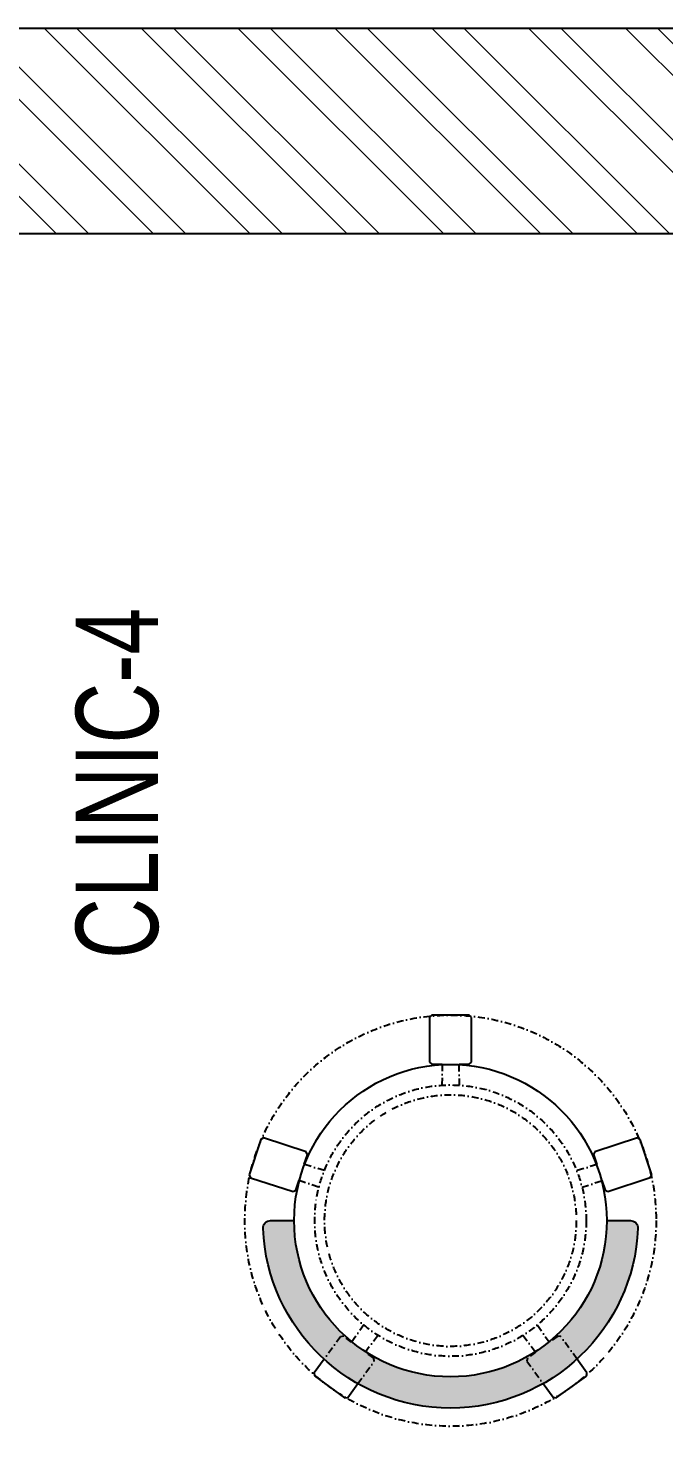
# Model space of a CAD drawing. Header units: feet. Extents: x 5363194 to 5373234, y -5284151 to -5265953.
# Drawn here: x 5371190 to 5371962, y -5267678 to -5265953 of the extents above; entities that cross this region are included whole.
import ezdxf

# ---------------------------------------------------------------- set-up
doc = ezdxf.new("R2010")
doc.units = ezdxf.units.FT
doc.header["$LTSCALE"] = 33
doc.header["$MEASUREMENT"] = 0
doc.linetypes.add('DASHDOT2', pattern=[0.5, 0.25, -0.125, 0, -0.125])
doc.layers.add('A-WALL', color=1, linetype='Continuous')
for name, color, linetype, lineweight in [('HATCH', 9, 'Continuous', 9), ('LENS-FURNITURE', 13, 'Continuous', 9), ('LENS_DIMENSION', 193, 'Continuous', 0), ('LENS_TEXT', 31, 'Continuous', 5), ('LN-ELEVATION-1', 81, 'Continuous', 25), ('LN-HATCH', 251, 'Continuous', 0)]:
    doc.layers.add(name, color=color, linetype=linetype, lineweight=lineweight)
doc.styles.get("Standard").update_dxf_attribs({"font": 'GILC____.TTF'})

# ---------------------------------------------------------------- blocks, each defined once
blk = doc.blocks.new('A$Ca5f26b73')
at = {"layer": 'LN-HATCH'}
h = blk.add_hatch(dxfattribs=at)
h.set_pattern_fill('ANSI32', color=256, scale=222)
h.set_pattern_definition([(45, (-2784044.970806216, 5465993.898856697), (-58.86663953378008, 58.86663953378008), []), (45, (-2784005.726379926, 5465993.898856697), (-58.86663953378008, 58.86663953378008), [])])
h.paths.add_polyline_path([(-13493, 2260), (-13493, 2510), (-14263, 2510), (-14263, 2260)])
h.paths.add_polyline_path([(-12018, 2260), (-12018, 2510), (-12228, 2510), (-12228, 2260)])
h.paths.add_polyline_path([(-8350, 2260), (-8350, 2510), (-11293, 2510), (-11293, 2260)])
h.paths.add_polyline_path([(-6662, 1035), (-6662, 1285), (-8057, 1285), (-8057, 2260), (-8307, 2260), (-8307, 1035)])
h.paths.add_polyline_path([(-6178.338742326945, 0), (-6178.338742326945, 220), (-6432, 220), (-6432, 1230), (-6662, 1230), (-6662, 0)])
h.paths.add_polyline_path([(-7417, 2300), (-7417, 2510), (-7640, 2510), (-7640, 2300)])
h.paths.add_polyline_path([(0, 0), (0, 2589), (-250, 2589), (-250, 0)])
h.paths.add_polyline_path([(0, 3519), (0, 9752.78009731695), (-250, 9752.78009731695), (-250, 3519)])
h.paths.add_polyline_path([(-1977.047934302129, 9752.78009731695), (0, 9752.78009731695), (0, 10002.78009731695), (-1976.707684211433, 10002.78009731695), (-4941.125479653478, 10010.84925977606), (-4941.805978584103, 9760.850185935386)])
h.paths.add_polyline_path([(-5326.804552298971, 9761.898154289462), (-5326.124053367414, 10011.89722813014), (-7601.738260256126, 10018.09146321937), (-7608.796098317019, 9768.109748532996)])
h.paths.add_polyline_path([(-8319.024439492263, 9770.042994203048), (-8311.96660143137, 10020.02470888942), (-11260.33304151799, 10028.0501794666), (-11261.01354044955, 9778.051105625927)])
h.paths.add_polyline_path([(-11976.01089163404, 9779.997332569212), (-11975.33039270248, 10029.99640640989), (-14916, 10038.00092616211), (-14916, 9788)])
h.paths.add_polyline_path([(-4504.182944787666, 0), (-4504.182944787666, 150), (-4977, 150), (-4977, 0)])
h.paths.add_polyline_path([(-5354, 0), (-5354, 220), (-5590.752548078075, 220), (-5590.752548078075, 0)])
at = {"layer": 'A-WALL'}
for p, q in [((-250, 0), (-250, 2589)), ((0, 0), (0, 2589))]:
    blk.add_line(p, q, dxfattribs=at)
blk = doc.blocks.new('DR STOOL')
at = {"layer": 'HATCH'}
h = blk.add_hatch(dxfattribs=at)
h.set_pattern_fill('ANSI36', color=250, angle=-90.00000000000001)
h.set_pattern_definition([(315, (-227.8099174643867, 917.3997257252777), (6.173926083235043, -1.683798022700468), [7.9375, -1.587499999999999, 0, -1.587499999999999])])
edge = h.paths.add_edge_path()
edge.add_line((-190.0000000041909, 4.511094e-10), (-218.6899174675346, 4.511094e-10))
edge.add_arc((-218.6899174670689, 9.120000000388245), 9.119999999940092, 177.6119845363388, 269.9999999996136, ccw=False)
edge.add_arc((-1.8626451e-09, 3.565219e-10), 228.000000002257, 2.3880154632688004, 177.6119845367313, ccw=False)
edge.add_arc((218.6899174633436, 9.120000000497384), 9.120000000051716, -90.00000000034493, 2.3880154629299, ccw=False)
edge.add_line((218.6899174633436, 4.511094e-10), (190, 4.511094e-10))
edge.add_arc((-1.8626451e-09, 4.511094e-10), 190.000000001979, -1.27e-14, 180)
at = {"layer": 'LN-ELEVATION-1', "color": 1, "ltscale": 100}
for p, q in [((-128.6221585394814, 215.4841044476634), (-165.2704676063731, 189.0243927398114)), ((-124.7228340068832, 214.8545704018979), (-128.6221585394814, 215.4841044476634)), ((-112.6981821293011, 198.1996966340157), (-124.7228340068832, 214.8545704018979)), ((124.7553772013634, 214.9803744515593), (112.5488144652918, 198.2845540212292)), ((128.7014972954057, 215.5933048763618), (124.7553772013634, 214.9803744515593)), ((128.7014972954057, 215.5933048763618), (124.7553772013634, 214.9803744515593)), ((165.1911288509145, 188.915192311113), (128.7014972954057, 215.5933048763618)), ((165.1911288509145, 188.915192311113), (128.7014972954057, 215.5933048763618)), ((-165.2704676063731, 189.0243927398114), (-165.9069543029182, 185.0820035930228)), ((-165.9069543029182, 185.0820035930228), (-153.8003208162263, 168.3135803133482)), ((153.6734594982117, 168.4294150282658), (165.7973639420234, 185.0121775862135)), ((165.7973639420234, 185.0121775862135), (165.1911288509145, 188.915192311113)), ((165.7973639420234, 185.0121775862135), (165.1911288509145, 188.915192311113)), ((-191.2928382232785, -35.45407700946089), (-242.9550312487409, -52.24013893969095)), ((-187.9259491492994, -37.1695928365807), (-191.2928382232785, -35.45407700946089)), ((-184.1424400564283, -48.81403796559607), (-187.9259491492994, -37.1695928365807)), ((188.0651108901948, -36.96233201187715), (184.0504167033359, -49.19388854173303)), ((191.3981811110861, -35.27656588272658), (188.0651108901948, -36.96233201187715)), ((243.0100176925771, -52.21682526778022), (191.3981811110861, -35.27656588272658)), ((-242.9550312487409, -52.24013893969095), (-244.7482102331705, -55.75945052818861)), ((-244.7482102331705, -55.75945052818861), (-230.7800458371639, -98.74904560100549)), ((-173.8639617776498, -80.4479453730819), (-177.8421125086024, -68.2044548037811)), ((177.6922140880488, -68.56540505095472), (173.8739495249465, -80.1985000452405)), ((230.715890809428, -98.7280946081737), (244.8123673382215, -55.78040257930116)), ((244.8123673382215, -55.78040257930116), (243.0100176925771, -52.21682526778022)), ((-227.2218665438704, -100.5620286722478), (-175.5596735184081, -83.7759667420105)), ((-175.5596735184081, -83.7759667420105), (-173.8639617776498, -80.4479453730819)), ((173.8739495249465, -80.1985000452405), (175.5794035866856, -83.5704969359358)), ((175.5794035866856, -83.5704969359358), (227.1912401677109, -100.5107563209894)), ((-230.7800458371639, -98.74904560100549), (-227.2218665438704, -100.5620286722478)), ((227.1912401677109, -100.5107563209894), (230.715890809428, -98.7280946081737)), ((-22.72193054761737, -190.2142363802995), (-25.39390889601782, -192.886214728569)), ((-25.39390889601782, -192.886214728569), (-25.39390889601782, -247.2070584567482)), ((-10.47823652112856, -190.2142363802995), (-22.72193054761737, -190.2142363802995)), ((22.78362171910703, -190.2142363802995), (9.910054048988968, -190.2142363802995)), ((25.42475448176265, -192.8553691428751), (22.78362171910703, -190.2142363802995)), ((25.42475448176265, -247.1762128710543), (25.42475448176265, -192.8553691428751)), ((-25.39390889601782, -247.2070584567482), (-22.60096735274419, -250)), ((-22.60096735274419, -250), (22.60096735274419, -250)), ((22.60096735274419, -250), (25.42475448176265, -247.1762128710543))]:
    blk.add_line(p, q, dxfattribs=at)
at = {"layer": 'LN-ELEVATION-1', "linetype": 'DASHDOT2'}
for p, q in [((-92.92521573789418, 170.8129362839827), (-112.6981821293011, 198.1996966340157)), ((112.5488144652918, 198.2845540212292), (92.69529851106927, 171.1294289919315)), ((-153.8003208162263, 168.3135803133482), (-134.1093360339291, 141.0403694751003)), ((-103.4542870586738, 159.9154408004979), (-93.52748446213081, 167.0824927485227)), ((-88.15393704269081, 139.4771787207864), (-103.4542870586738, 159.9154408004979)), ((-93.52748446213081, 167.0824927485227), (-92.92521573789418, 170.8129362839827)), ((103.6608748426661, 159.8406005539291), (88.19885099539533, 139.4487815762331)), ((92.69529851106927, 171.1294289919315), (93.26858203159645, 167.4385604566923)), ((93.26858203159645, 167.4385604566923), (103.6608748426661, 159.8406005539291)), ((133.7372852512635, 141.1612321265929), (153.6734594982117, 168.4294150282658)), ((-134.1093360339291, 141.0403694751003), (-130.4219571123831, 140.4450534014686)), ((-130.4219571123831, 140.4450534014686), (-119.9844727469608, 147.9808124662595)), ((-119.9844727469608, 147.9808124662595), (-105.3687285655178, 126.9741353208374)), ((105.4096150295809, 126.94019481352), (120.1194891873747, 147.8074627162714)), ((120.1194891873747, 147.8074627162714), (130.0033113472163, 140.5812532722048)), ((130.0033113472163, 140.5812532722048), (133.7372852512635, 141.1612321265929)), ((-159.954806596972, -40.49024384317454), (-184.1424400564283, -48.81403796559607)), ((184.0504167033359, -49.19388854173303), (159.8786162491887, -40.79004861696012)), ((-177.8421125086024, -68.2044548037811), (-153.4148110738024, -60.73628028803068)), ((153.3006618716754, -61.02382378749462), (177.6922140880488, -68.56540505095472)), ((-10.92024635523557, -164.6382343793375), (-10.47823652112856, -190.2142363802995)), ((9.910054048988968, -190.2142363802995), (10.35584833659231, -164.674698740353))]:
    blk.add_line(p, q, dxfattribs=at)
at = {"layer": 'LN-ELEVATION-1', "color": 1, "ltscale": 100}
blk.add_lwpolyline([(-190.0000000023283, 0), (-218.6899174656719, 0, -0.4264743413925903), (-227.8019973598421, 9.5, -0.959166304662544), (227.8019973593764, 9.5, -0.4264743413925903), (218.6899174647406, 0), (190.0000000013969, 0)], format="xyb", dxfattribs=at)
at = {"layer": 'LN-ELEVATION-1', "linetype": 'DASHDOT2'}
for radius in [250, 165, 153]:
    blk.add_circle((0, 0), radius, dxfattribs=at)
at = {"layer": 'LN-ELEVATION-1', "color": 1, "ltscale": 100}
blk.add_circle((0, 0), 190, dxfattribs=at)

msp = doc.modelspace()

# ---------------------------------------------------------------- block references
at = {"layer": 'LENS-FURNITURE', "rotation": 180}
msp.add_blockref('DR STOOL', (5371703.179335271, -5267403.391259365), dxfattribs=at)
at = {"layer": 'LENS_DIMENSION', "rotation": 90}
msp.add_blockref('A$Ca5f26b73', (5373234.318781357, -5265953.219590299), dxfattribs=at)

# ---------------------------------------------------------------- texts
at = {"layer": 'LENS_TEXT', "linetype": 'Continuous', "ltscale": 3, "insert": (5371298.401923109, -5266871.501723252), "char_height": 100, "attachment_point": 5, "rotation": 90}
msp.add_mtext_dynamic_manual_height_columns('CLINIC-4', width=730.5073781448633, gutter_width=0.9999999999999992, heights=[0], dxfattribs=at)

doc.saveas('drawing.dxf')
